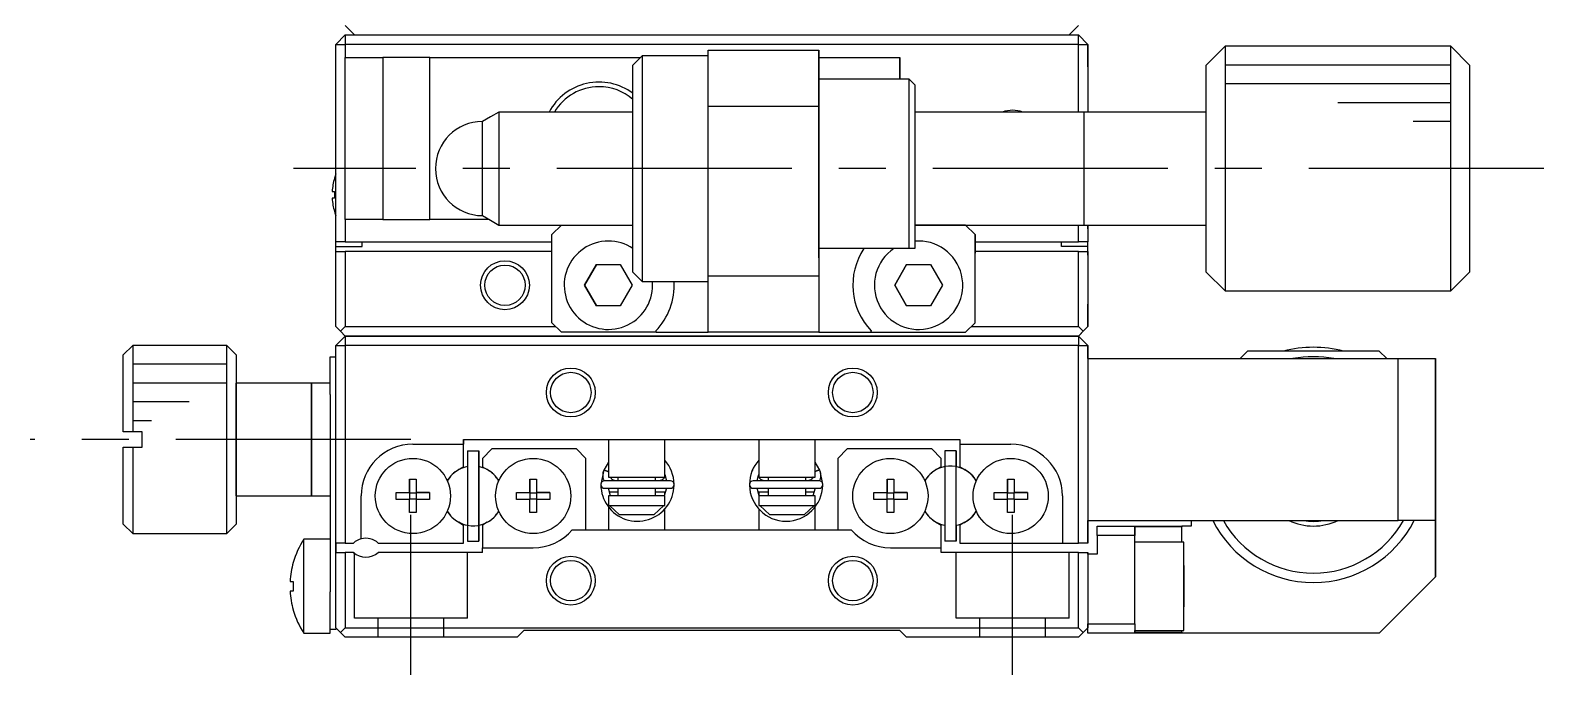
# Model space of a CAD drawing. Extents: x -213 to 364, y 25 to 498.
# Drawn here: x -30.7 to 49.8, y 37.5 to 71.7 of the extents above; entities that cross this region are included whole.
import ezdxf

# ---------------------------------------------------------------- set-up
doc = ezdxf.new("R2010")
doc.units = 0
doc.header["$LTSCALE"] = 10
doc.linetypes.add('CENTER', pattern=[2, 1.25, -0.25, 0.25, -0.25])
doc.linetypes.add('DASHED', pattern=[3.5, 2, -1.5])
doc.layers.get('0').update_dxf_attribs({"linetype": 'CONTINUOUS'})
doc.layers.add('CENTER', color=1, linetype='CENTER')

msp = doc.modelspace()

# ---------------------------------------------------------------- linework, layer by layer
at = {"color": 7, "linetype": 'CONTINUOUS'}
for p, q in [((-13.429788, 71.480664), (-13.929788, 71.980664)), ((25.070212, 71.980664), (24.570212, 71.480664)), ((24.570212, 71.480664), (25.070212, 71.980664)), ((-13.929788, 71.480664), (-14.429788, 70.980664)), ((-14.429788, 60.480664), (-14.429788, 70.980664)), ((-14.429788, 70.980664), (-13.929788, 70.980664)), ((-13.929788, 71.480664), (-13.929788, 70.980664)), ((-13.929788, 71.480664), (25.070212, 71.480664)), ((-13.929788, 70.980664), (-13.929788, 70.280664)), ((25.070212, 70.980664), (-13.929788, 70.980664)), ((25.070212, 70.980664), (25.070212, 71.480664)), ((25.570212, 70.980664), (25.070212, 71.480664)), ((25.570212, 70.980664), (25.070212, 71.480664)), ((25.070212, 67.380664), (25.070212, 70.980664)), ((25.070212, 70.980664), (25.570212, 70.980664)), ((25.570212, 70.980664), (25.570212, 67.380664)), ((25.570212, 69.780659), (25.570212, 70.980664)), ((32.870212, 70.880664), (31.870212, 69.880664)), ((32.870212, 70.880664), (32.870212, 64.321796)), ((44.870212, 70.880664), (32.870212, 70.880664)), ((44.870212, 57.880664), (44.870212, 70.880664)), ((45.870212, 69.880664), (44.870212, 70.880664)), ((-13.929788, 61.680664), (-13.929788, 70.280664)), ((-13.929788, 70.280664), (-11.929788, 70.280664)), ((-11.929788, 70.280664), (-11.929788, 61.680664)), ((-9.429788, 70.280664), (-11.929788, 70.280664)), ((-9.429788, 61.680664), (-9.429788, 70.280664)), ((-9.429788, 61.680664), (-9.429788, 70.280664)), ((-9.429788, 70.280664), (1.770212, 70.280664)), ((1.870212, 70.380664), (1.370212, 69.880664)), ((1.870212, 70.380664), (1.870212, 58.380664)), ((5.370212, 70.380664), (1.870212, 70.380664)), ((5.370212, 70.680664), (11.270212, 70.680664)), ((5.370212, 67.680664), (5.370212, 70.680664)), ((11.270212, 69.130664), (11.270212, 70.680664)), ((11.270212, 70.680664), (11.270212, 67.680664)), ((11.270212, 70.280664), (15.570212, 70.280664)), ((15.570212, 70.280664), (15.570212, 69.130664)), ((15.570212, 69.130664), (15.570212, 70.280664)), ((1.370212, 58.880664), (1.370212, 69.880664)), ((31.870212, 64.330853), (31.870212, 69.880664)), ((45.870212, 69.880664), (45.870212, 58.880664)), ((45.870212, 69.880664), (45.870212, 64.430475)), ((11.270212, 60.130664), (11.270212, 69.130664)), ((16.070212, 69.130664), (11.270212, 69.130664)), ((16.070212, 60.130664), (16.070212, 69.130664)), ((16.370212, 68.830664), (16.070212, 69.130664)), ((16.370212, 68.830664), (16.370212, 60.130664)), ((16.370212, 68.830664), (16.370212, 67.380664)), ((5.370212, 58.680664), (5.370212, 67.680664)), ((11.270212, 67.680664), (5.370212, 67.680664)), ((11.270212, 67.680664), (11.270212, 58.680664)), ((-6.196775, 67.130664), (-6.629788, 66.880664)), ((-6.629788, 64.358022), (-6.629788, 66.880664)), ((-5.763762, 67.380664), (-6.196775, 67.130664)), ((-5.763762, 67.380664), (-5.763762, 64.353494)), ((1.370212, 67.380664), (-5.763762, 67.380664)), ((25.370212, 67.380664), (16.370212, 67.380664)), ((25.370212, 67.380664), (25.365212, 67.380664)), ((25.370212, 66.618043), (25.370212, 67.380669)), ((31.870212, 67.380664), (25.370212, 67.380664)), ((25.375212, 67.380664), (25.370212, 67.380664)), ((25.370212, 64.380664), (25.370212, 66.618043)), ((45.870212, 64.430475), (45.870212, 58.880664)), ((-14.503932, 63.86928), (-14.499309, 63.867025)), ((-6.629788, 61.880664), (-6.629788, 64.358022)), ((-5.763762, 64.353494), (-5.763762, 61.380664)), ((25.370212, 62.143285), (25.370212, 64.380664)), ((31.870212, 58.880664), (31.870212, 64.330853)), ((32.870212, 64.321796), (32.870212, 57.880664)), ((-14.619647, 63.160664), (-14.499309, 63.160664)), ((-14.499309, 62.800664), (-14.619647, 62.800664)), ((-14.499309, 63.160664), (-14.499309, 62.800664)), ((-14.499309, 62.094302), (-14.503932, 62.092048)), ((25.370212, 61.380659), (25.370212, 62.143285)), ((-11.929788, 61.680664), (-13.929788, 61.680664)), ((-13.929788, 61.680664), (-13.929788, 60.480664)), ((-11.929788, 61.680664), (-9.429788, 61.680664)), ((-6.283378, 61.680664), (-9.429788, 61.680664)), ((-6.629788, 61.880664), (-6.196775, 61.630664)), ((-6.196775, 61.630664), (-5.763762, 61.380664)), ((-5.763762, 61.380664), (1.370212, 61.380664)), ((-2.429788, 61.380664), (-2.929788, 60.880664)), ((-2.429788, 61.380664), (1.370193, 61.380664)), ((16.370212, 61.380664), (16.370212, 60.130664)), ((16.370212, 61.380664), (25.370212, 61.380664)), ((19.070212, 61.380664), (16.370232, 61.380664)), ((19.570212, 60.880664), (19.070212, 61.380664)), ((19.070212, 61.380664), (19.570214, 60.880664)), ((25.070212, 60.480664), (25.070212, 61.380664)), ((25.365212, 61.380664), (25.370212, 61.380664)), ((25.370212, 61.380664), (31.870212, 61.380664)), ((25.370212, 61.380664), (25.375212, 61.380664)), ((25.570212, 61.380664), (25.570212, 60.480664)), ((25.570212, 61.180664), (25.570212, 61.380664)), ((25.570212, 61.180664), (25.570212, 61.380664)), ((25.570212, 61.380664), (25.570212, 60.480664)), ((-13.929788, 60.480664), (-14.429788, 60.480664)), ((-14.429788, 60.230664), (-14.429788, 60.480664)), ((-13.929788, 60.480664), (-2.929788, 60.480664)), ((-13.029788, 60.230664), (-13.029788, 60.480664)), ((-2.929788, 56.180664), (-2.929788, 60.880664)), ((19.570212, 56.180664), (19.570212, 60.880664)), ((19.570214, 60.880664), (19.570214, 59.880664)), ((19.570214, 60.480664), (25.070212, 60.480664)), ((24.170212, 60.230664), (24.170212, 60.480664)), ((24.170212, 60.230664), (24.170212, 60.480664)), ((25.570212, 60.480664), (25.070212, 60.480664)), ((25.570212, 60.230664), (25.570212, 60.480664)), ((25.570212, 60.230664), (25.570212, 60.480664)), ((-14.429788, 60.230664), (-13.029788, 60.230664)), ((-14.429788, 59.980664), (-14.429788, 60.230664)), ((-14.429788, 55.980664), (-14.429788, 59.980664)), ((-14.429788, 59.980664), (-13.929788, 59.980664)), ((-13.929788, 59.980664), (-13.929788, 55.980664)), ((-2.929788, 59.980664), (-13.929788, 59.980664)), ((16.070212, 60.130664), (11.270212, 60.130664)), ((11.270212, 60.130664), (11.270212, 55.680664)), ((11.270212, 59.630664), (11.270212, 60.130664)), ((11.270212, 59.630664), (11.270212, 60.130664)), ((16.370212, 60.130664), (16.070212, 60.130664)), ((19.570212, 56.180664), (19.570214, 59.880664)), ((25.070212, 59.980664), (19.570214, 59.980664)), ((25.570212, 60.230664), (24.170212, 60.230664)), ((25.070212, 55.980664), (25.070212, 59.980664)), ((25.070212, 59.980664), (25.570212, 59.980664)), ((25.570212, 59.980664), (25.570212, 60.230664)), ((25.570212, 59.980664), (25.570212, 60.230664)), ((25.570212, 59.980664), (25.570212, 55.980664)), ((25.570212, 59.780659), (25.570212, 59.980664)), ((25.570212, 59.780659), (25.570212, 59.980664)), ((25.570212, 59.780659), (25.570212, 59.980664)), ((-1.199958, 58.180664), (-0.564873, 59.280664)), ((-0.564873, 59.280664), (-1.199958, 58.180664)), ((-0.564873, 59.280664), (0.705298, 59.280664)), ((0.705298, 59.280664), (1.340383, 58.180664)), ((1.370212, 58.880664), (1.870212, 58.380664)), ((15.300042, 58.180664), (15.935127, 59.280664)), ((15.935127, 59.280664), (15.300042, 58.180664)), ((15.935127, 59.280664), (17.205298, 59.280664)), ((17.205298, 59.280664), (17.840383, 58.180664)), ((31.870212, 58.880664), (32.870212, 57.880664)), ((44.870212, 57.880664), (45.870212, 58.880664)), ((-0.564873, 57.080664), (-1.199958, 58.180664)), ((-1.199958, 58.180664), (-0.564873, 57.080664)), ((1.340383, 58.180664), (0.705298, 57.080664)), ((1.870212, 58.380664), (5.370212, 58.380664)), ((5.370212, 55.680664), (5.370212, 58.680664)), ((5.370212, 58.680664), (11.270212, 58.680664)), ((11.270212, 58.680664), (11.270212, 55.680664)), ((15.935127, 57.080664), (15.300042, 58.180664)), ((15.300042, 58.180664), (15.935127, 57.080664)), ((17.840383, 58.180664), (17.205298, 57.080664)), ((25.570212, 55.980664), (25.570212, 57.180669)), ((32.870212, 57.880664), (44.870212, 57.880664)), ((0.705298, 57.080664), (-0.564873, 57.080664)), ((17.205298, 57.080664), (15.935127, 57.080664)), ((-14.179788, 55.730664), (-14.429788, 55.980664)), ((-13.929788, 55.980664), (-14.179788, 55.730664)), ((-13.929788, 55.480664), (-14.179788, 55.730664)), ((-13.929788, 55.980664), (-2.729788, 55.980664)), ((-2.929788, 56.180664), (-2.429788, 55.680664)), ((2.61774, 55.680664), (-2.429788, 55.680664)), ((2.588368, 55.749842), (2.61774, 55.680664)), ((2.61774, 55.680664), (5.370212, 55.680664)), ((11.270212, 55.680664), (5.370212, 55.680664)), ((11.270212, 55.680664), (14.022684, 55.680664)), ((14.022684, 55.680664), (14.052057, 55.749842)), ((14.052057, 55.749842), (14.022684, 55.680664)), ((14.022684, 55.680664), (19.070212, 55.680664)), ((19.070212, 55.680664), (19.570212, 56.180664)), ((19.570212, 56.180664), (19.070212, 55.680664)), ((19.370212, 55.980664), (25.070212, 55.980664)), ((25.320212, 55.730664), (25.070212, 55.980664)), ((25.070212, 55.480664), (25.420212, 55.830664)), ((25.420212, 55.830664), (25.070212, 55.480664)), ((25.070212, 55.480664), (25.320212, 55.730664)), ((25.320212, 55.730664), (25.070212, 55.480664)), ((25.570212, 55.980664), (25.320212, 55.730664)), ((25.320212, 55.730664), (25.570212, 55.980664)), ((-25.229788, 54.980664), (-25.729788, 54.480664)), ((-25.229788, 54.980664), (-25.229788, 50.380664)), ((-20.229788, 54.980664), (-25.229788, 54.980664)), ((-20.229788, 49.980664), (-20.229788, 54.980664)), ((-19.729788, 54.480664), (-20.229788, 54.980664)), ((-13.929788, 55.480664), (-14.429788, 54.980664)), ((-14.429788, 44.480664), (-14.429788, 54.980664)), ((-14.429788, 54.980664), (-13.929788, 54.980664)), ((25.070212, 55.480664), (-13.929788, 55.480664)), ((-13.929788, 55.480664), (25.070212, 55.480664)), ((-13.929788, 55.480664), (-13.929788, 54.980664)), ((-13.929788, 54.980664), (-13.929788, 44.480664)), ((25.070212, 54.980664), (-13.929788, 54.980664)), ((25.070212, 55.480664), (25.570212, 54.980664)), ((25.070212, 55.480664), (25.070212, 54.980664)), ((25.570212, 54.980664), (25.070212, 55.480664)), ((25.070212, 44.480664), (25.070212, 54.980664)), ((25.070212, 54.980664), (25.570212, 54.980664)), ((25.570212, 54.980664), (25.570212, 54.280664)), ((25.570212, 54.280664), (25.570212, 54.980664)), ((-25.729788, 50.380664), (-25.729788, 54.480664)), ((-19.729788, 54.480664), (-19.729788, 49.980664)), ((-19.729788, 54.480664), (-19.729788, 52.980664)), ((-14.729788, 52.380664), (-14.729788, 54.380664)), ((-14.729788, 54.380664), (-14.429788, 54.380664)), ((25.570212, 54.280664), (25.570212, 45.680664)), ((25.570212, 54.280664), (42.070212, 54.280664)), ((25.570212, 54.280664), (25.570212, 45.680664)), ((34.070212, 54.680664), (33.670212, 54.280664)), ((41.070212, 54.680664), (34.070212, 54.680664)), ((41.470212, 54.280664), (41.070212, 54.680664)), ((41.070212, 54.680664), (41.470212, 54.280664)), ((42.070212, 45.680664), (42.070212, 54.280664)), ((42.070212, 54.280664), (44.070212, 54.280664)), ((44.070212, 54.280664), (44.070212, 45.680664)), ((44.070212, 45.680664), (44.070212, 54.280664)), ((-19.729788, 52.980664), (-19.729788, 46.980664)), ((-19.729788, 49.980664), (-19.729788, 52.980664)), ((-15.729788, 52.980664), (-19.729788, 52.980664)), ((-15.729788, 49.980664), (-15.729788, 52.980664)), ((-15.729788, 52.980664), (-15.729788, 49.980664)), ((-14.729788, 52.980664), (-15.729788, 52.980664)), ((-14.729788, 52.380664), (-14.729788, 41.880664)), ((-25.229788, 50.380664), (-25.729788, 50.380664)), ((-24.729788, 50.380664), (-25.229788, 50.380664)), ((-24.729788, 49.580664), (-24.729788, 50.380664)), ((-20.229788, 44.980664), (-20.229788, 49.980664)), ((-19.729788, 49.980664), (-19.729788, 45.480664)), ((-19.729788, 46.980664), (-19.729788, 49.980664)), ((-15.729788, 46.980664), (-15.729788, 49.980664)), ((-15.729788, 49.980664), (-15.729788, 46.980664)), ((-7.629788, 49.980664), (18.770212, 49.980664)), ((-7.629788, 49.980664), (-7.629788, 49.730664)), ((-7.629788, 49.730664), (-7.629788, 49.980664)), ((-7.629788, 49.730664), (-7.629788, 49.980664)), ((-7.629788, 49.730664), (-7.629788, 49.980664)), ((-7.629788, 49.730664), (-7.629788, 49.980664)), ((-7.629788, 49.730664), (-7.629788, 49.980664)), ((-7.629788, 49.980664), (-7.629788, 49.730664)), ((-7.629788, 49.730664), (-7.629788, 49.980664)), ((-7.629788, 49.730664), (-7.629788, 49.980664)), ((-7.629788, 49.730664), (-7.629788, 49.980664)), ((-7.629788, 49.730664), (-7.629788, 49.980664)), ((-7.629788, 49.730664), (-7.629788, 49.980664)), ((0.070212, 49.980664), (0.070212, 47.980664)), ((3.070212, 47.980664), (3.070212, 49.980664)), ((8.070212, 49.980664), (8.070212, 47.980664)), ((11.070212, 47.980664), (11.070212, 49.980664)), ((18.770212, 49.980664), (18.770212, 49.730664)), ((-25.729788, 45.480664), (-25.729788, 49.580664)), ((-25.729788, 49.580664), (-25.229788, 49.580664)), ((-25.229788, 49.580664), (-25.229788, 44.980664)), ((-25.229788, 49.580664), (-24.729788, 49.580664)), ((-10.329788, 49.730664), (-7.629788, 49.730664)), ((-7.629788, 48.531469), (-7.629788, 49.730664)), ((-7.629788, 49.250279), (-7.629788, 49.730664)), ((-7.629788, 49.250279), (-7.629788, 49.730664)), ((-7.629788, 49.250279), (-7.629788, 49.730664)), ((-7.629788, 49.250279), (-7.629788, 49.730664)), ((-7.629788, 49.250279), (-7.629788, 49.730664)), ((-7.629788, 48.531469), (-7.629788, 49.730664)), ((-7.629788, 49.250279), (-7.629788, 49.730664)), ((-7.629788, 49.250279), (-7.629788, 49.730664)), ((-7.629788, 49.250279), (-7.629788, 49.730664)), ((-7.629788, 49.250279), (-7.629788, 49.730664)), ((-7.629788, 49.250279), (-7.629788, 49.730664)), ((-7.429788, 49.380664), (-7.429788, 44.580664)), ((-7.429788, 49.380664), (-6.829788, 49.380664)), ((-6.829788, 44.580664), (-6.829788, 49.380664)), ((-6.829788, 49.380664), (-6.829788, 48.53956)), ((-6.129788, 49.480664), (-6.629788, 48.980664)), ((-1.629788, 49.480664), (-6.129788, 49.480664)), ((-1.129788, 48.980664), (-1.629788, 49.480664)), ((-1.629788, 49.480664), (-1.129788, 48.980664)), ((12.770212, 49.480664), (12.270212, 48.980664)), ((17.270212, 49.480664), (12.770212, 49.480664)), ((17.770212, 48.980664), (17.270212, 49.480664)), ((17.270212, 49.480664), (17.770212, 48.980664)), ((17.970212, 49.380664), (17.970212, 44.580664)), ((18.570212, 49.380664), (17.970212, 49.380664)), ((18.570212, 44.580664), (18.570212, 49.380664)), ((18.570212, 49.380664), (18.570212, 48.539559)), ((18.770212, 49.730664), (21.470212, 49.730664)), ((18.770212, 49.730664), (18.770212, 48.531469)), ((-7.629788, 48.531469), (-7.889883, 48.381303)), ((-7.889883, 48.381303), (-7.629788, 48.531469)), ((-6.829786, 48.630664), (-6.829786, 48.539559)), ((-6.829786, 48.630664), (-6.829786, 48.539559)), ((-6.829786, 48.630664), (-6.829786, 48.539559)), ((-6.829786, 48.630664), (-6.829786, 48.539559)), ((-6.829786, 48.630664), (-6.829786, 48.539559)), ((-6.829786, 48.630664), (-6.829786, 48.539559)), ((-6.829786, 48.630664), (-6.829786, 48.539559)), ((-6.829786, 48.630664), (-6.829786, 48.539559)), ((-6.829786, 48.630664), (-6.829786, 45.330664)), ((-6.829786, 48.630664), (-6.829786, 48.539559)), ((-6.829786, 48.630664), (-6.829786, 48.539559)), ((-6.829786, 48.630664), (-6.829786, 48.539559)), ((-6.829786, 48.630664), (-6.829786, 48.539559)), ((-6.829786, 48.630664), (-6.829786, 48.539559)), ((-6.829786, 48.630664), (-6.829786, 48.539559)), ((-6.829786, 48.630664), (-6.829786, 48.539559)), ((-6.629788, 48.980664), (-6.629788, 48.531469)), ((-6.629788, 48.531469), (-6.369693, 48.381303)), ((-1.129788, 45.180664), (-1.129788, 48.980664)), ((-1.129788, 45.180664), (-1.129788, 48.980664)), ((-0.171898, 48.359896), (-0.331405, 47.611423)), ((-0.189218, 48.32037), (-0.200381, 48.287754)), ((-0.177149, 48.350721), (-0.189218, 48.32037)), ((-0.177206, 48.350581), (-0.175836, 48.352464)), ((0.070192, 48.771931), (-0.176107, 48.350178)), ((-0.175836, 48.352464), (-0.173365, 48.353865)), ((-0.173365, 48.353865), (-0.169806, 48.354775)), ((-0.172228, 48.353498), (-0.172211, 48.359268)), ((-0.172211, 48.359268), (0.070228, 48.286633)), ((-0.169806, 48.354775), (-0.165182, 48.355188)), ((-0.165182, 48.355188), (-0.159519, 48.355101)), ((-0.159519, 48.355101), (-0.152853, 48.354517)), ((-0.152853, 48.354517), (-0.145224, 48.353437)), ((-0.145224, 48.353437), (-0.136676, 48.351869)), ((-0.136676, 48.351869), (-0.127263, 48.349822)), ((-0.127263, 48.349822), (-0.117041, 48.347308)), ((-0.117041, 48.347308), (-0.106071, 48.344343)), ((-0.106071, 48.344343), (-0.09442, 48.340944)), ((-0.09442, 48.340944), (-0.082158, 48.337131)), ((-0.082158, 48.337131), (-0.069359, 48.332929)), ((-0.069359, 48.332929), (-0.056099, 48.328362)), ((-0.056099, 48.328362), (-0.04246, 48.323457)), ((-0.04246, 48.323457), (-0.028523, 48.318245)), ((-0.028523, 48.318245), (-0.014373, 48.312757)), ((-0.014373, 48.312757), (-0.000094, 48.307025)), ((-0.000094, 48.307025), (0.014227, 48.301085)), ((0.014227, 48.301085), (0.028504, 48.294972)), ((3.410286, 48.348423), (3.410075, 48.348335)), ((3.41073, 48.348607), (3.410567, 48.34854)), ((3.410851, 48.348658), (3.41073, 48.348607)), ((3.411771, 48.34904), (3.410909, 48.348682)), ((3.411002, 48.351477), (3.411417, 48.350721)), ((3.411322, 48.346437), (3.411771, 48.34904)), ((3.411417, 48.350721), (3.411771, 48.34904)), ((3.431113, 48.298677), (3.411417, 48.350721)), ((7.710315, 48.301668), (7.709477, 48.299173)), ((7.710987, 48.303648), (7.710315, 48.301668)), ((7.729007, 48.350721), (7.710987, 48.303648)), ((7.729007, 48.350721), (7.728654, 48.34904)), ((7.728654, 48.34904), (7.729561, 48.348663)), ((7.729423, 48.351477), (7.729007, 48.350721)), ((7.729561, 48.348663), (7.729743, 48.348587)), ((7.729993, 48.348484), (7.730106, 48.348436)), ((7.730106, 48.348436), (7.730207, 48.348395)), ((11.312635, 48.359268), (11.070197, 48.286633)), ((11.316531, 48.350178), (11.070302, 48.77184)), ((11.127811, 48.301764), (11.113124, 48.295495)), ((11.142535, 48.307846), (11.127811, 48.301764)), ((11.157201, 48.313703), (11.142535, 48.307846)), ((11.171716, 48.319296), (11.157201, 48.313703)), ((11.185988, 48.324591), (11.171716, 48.319296)), ((11.199926, 48.329553), (11.185988, 48.324591)), ((11.21344, 48.334151), (11.199926, 48.329553)), ((11.226444, 48.338356), (11.21344, 48.334151)), ((11.238856, 48.34214), (11.226444, 48.338356)), ((11.250597, 48.34548), (11.238856, 48.34214)), ((11.261591, 48.348355), (11.250597, 48.34548)), ((11.271769, 48.350745), (11.261591, 48.348355)), ((11.281065, 48.352636), (11.271769, 48.350745)), ((11.28942, 48.354016), (11.281065, 48.352636)), ((11.296782, 48.354876), (11.28942, 48.354016)), ((11.303102, 48.35521), (11.296782, 48.354876)), ((11.308342, 48.355016), (11.303102, 48.35521)), ((11.312467, 48.354296), (11.308342, 48.355016)), ((11.315451, 48.353054), (11.312467, 48.354296)), ((11.312652, 48.353498), (11.312635, 48.359268)), ((11.317275, 48.351298), (11.315451, 48.353054)), ((11.317927, 48.34904), (11.317275, 48.351298)), ((11.324824, 48.332995), (11.317574, 48.350721)), ((11.336619, 48.300621), (11.324824, 48.332995)), ((11.346778, 48.26771), (11.336619, 48.300621)), ((12.270212, 48.980664), (12.270212, 45.180664)), ((17.770212, 48.531469), (17.510117, 48.381303)), ((17.770212, 48.531469), (17.510117, 48.381303)), ((17.770212, 48.531469), (17.770212, 48.980664)), ((17.770212, 48.531469), (17.770212, 48.980664)), ((18.570212, 45.330664), (18.570212, 48.630664)), ((18.570212, 48.539559), (18.570212, 48.630664)), ((18.570212, 48.539559), (18.570212, 48.630664)), ((18.570212, 48.539559), (18.570212, 48.630664)), ((18.570212, 48.539559), (18.570212, 48.630664)), ((18.570212, 48.539559), (18.570212, 48.630664)), ((18.570212, 48.539559), (18.570212, 48.630664)), ((18.770212, 48.531469), (19.030307, 48.381303)), ((-10.509788, 47.867025), (-10.149788, 47.867025)), ((-10.509788, 47.160664), (-10.509788, 47.867025)), ((-10.509788, 47.867025), (-10.509788, 47.160664)), ((-10.149788, 47.867025), (-10.149788, 47.160664)), ((-4.109788, 47.867025), (-3.749788, 47.867025)), ((-4.109788, 47.160664), (-4.109788, 47.867025)), ((-4.109788, 47.867025), (-4.109788, 47.160664)), ((-3.749788, 47.867025), (-3.749788, 47.160664)), ((-0.23108, 48.118753), (-0.232095, 48.084348)), ((-0.232095, 48.084348), (-0.231387, 48.049937)), ((-0.231387, 48.049937), (-0.228959, 48.015603)), ((-0.228344, 48.153067), (-0.23108, 48.118753)), ((-0.228959, 48.015603), (-0.224816, 47.98143)), ((-0.223894, 48.187208), (-0.228344, 48.153067)), ((-0.224816, 47.98143), (-0.218968, 47.9475)), ((-0.21774, 48.221091), (-0.223894, 48.187208)), ((-0.218968, 47.9475), (-0.21143, 47.913897)), ((-0.209896, 48.254634), (-0.21774, 48.221091)), ((-0.21143, 47.913897), (-0.202219, 47.880703)), ((-0.200381, 48.287754), (-0.209896, 48.254634)), ((-0.202219, 47.880703), (-0.191357, 47.847998)), ((-0.191357, 47.847998), (-0.17887, 47.815863)), ((-0.17887, 47.815863), (-0.164871, 47.784549)), ((3.367134, 47.787146), (-0.132866, 47.787146)), ((0.028504, 48.294972), (0.04265, 48.288724)), ((0.04265, 48.288724), (0.056581, 48.282377)), ((0.056581, 48.282377), (0.070212, 48.27597)), ((0.070212, 47.980664), (3.070212, 47.980664)), ((0.190106, 47.970318), (0.18604, 47.98064)), ((0.196123, 47.956836), (0.190106, 47.970318)), ((0.202812, 47.943682), (0.196123, 47.956836)), ((0.210154, 47.930887), (0.202812, 47.943682)), ((0.218126, 47.918483), (0.210154, 47.930887)), ((0.226708, 47.906499), (0.218126, 47.918483)), ((0.235875, 47.894962), (0.226708, 47.906499)), ((0.245602, 47.8839), (0.235875, 47.894962)), ((0.255864, 47.873337), (0.245602, 47.8839)), ((0.266634, 47.863297), (0.255864, 47.873337)), ((0.277883, 47.853801), (0.266634, 47.863297)), ((0.289585, 47.844872), (0.277883, 47.853801)), ((0.301709, 47.836527), (0.289585, 47.844872)), ((0.314226, 47.828786), (0.301709, 47.836527)), ((0.327106, 47.821663), (0.314226, 47.828786)), ((0.340316, 47.815176), (0.327106, 47.821663)), ((0.353827, 47.809336), (0.340316, 47.815176)), ((0.367605, 47.804158), (0.353827, 47.809336)), ((0.381619, 47.79965), (0.367605, 47.804158)), ((0.395836, 47.795824), (0.381619, 47.79965)), ((0.410223, 47.792687), (0.395836, 47.795824)), ((0.424746, 47.790246), (0.410223, 47.792687)), ((0.439372, 47.788507), (0.424746, 47.790246)), ((0.454067, 47.787472), (0.439372, 47.788507)), ((0.468021, 47.787145), (0.454067, 47.787472)), ((0.570212, 47.980664), (0.570212, 47.787146)), ((2.570212, 47.787146), (2.570212, 47.980664)), ((2.77157, 47.787195), (2.766247, 47.787145)), ((2.786292, 47.787815), (2.77157, 47.787195)), ((2.80097, 47.789142), (2.786292, 47.787815)), ((2.81557, 47.791175), (2.80097, 47.789142)), ((2.830058, 47.79391), (2.81557, 47.791175)), ((2.844399, 47.797341), (2.830058, 47.79391)), ((2.858562, 47.801461), (2.844399, 47.797341)), ((2.872511, 47.806263), (2.858562, 47.801461)), ((2.886215, 47.811737), (2.872511, 47.806263)), ((2.899639, 47.817871), (2.886215, 47.811737)), ((2.912752, 47.824654), (2.899639, 47.817871)), ((2.925521, 47.832071), (2.912752, 47.824654)), ((2.937915, 47.840106), (2.925521, 47.832071)), ((2.949903, 47.848743), (2.937915, 47.840106)), ((2.961454, 47.857962), (2.949903, 47.848743)), ((2.972538, 47.867745), (2.961454, 47.857962)), ((2.983127, 47.878068), (2.972538, 47.867745)), ((2.993191, 47.888908), (2.983127, 47.878068)), ((3.002705, 47.900241), (2.993191, 47.888908)), ((3.011641, 47.91204), (3.002705, 47.900241)), ((3.019976, 47.924277), (3.011641, 47.91204)), ((3.027684, 47.936922), (3.019976, 47.924277)), ((3.034745, 47.949944), (3.027684, 47.936922)), ((3.041137, 47.963311), (3.034745, 47.949944)), ((3.046842, 47.976989), (3.041137, 47.963311)), ((3.048228, 47.980641), (3.046842, 47.976989)), ((3.07055, 48.12815), (3.155341, 47.787205)), ((3.431535, 48.297406), (3.431113, 48.298677)), ((3.431831, 48.296508), (3.431535, 48.297406)), ((3.432209, 48.295357), (3.431831, 48.296508)), ((3.433267, 48.292097), (3.432209, 48.295357)), ((3.433559, 48.29119), (3.433267, 48.292097)), ((7.7066, 48.290358), (7.706266, 48.289309)), ((7.70704, 48.291732), (7.7066, 48.290358)), ((7.707358, 48.292722), (7.70704, 48.291732)), ((7.707648, 48.293617), (7.707358, 48.292722)), ((7.708115, 48.295051), (7.707648, 48.293617)), ((7.708627, 48.296612), (7.708115, 48.295051)), ((7.708975, 48.297665), (7.708627, 48.296612)), ((7.709477, 48.299173), (7.708975, 48.297665)), ((11.27329, 47.787146), (7.77329, 47.787146)), ((7.985088, 47.787238), (8.032787, 48.015759)), ((8.032787, 48.015759), (8.069979, 48.128429)), ((8.070212, 47.980664), (11.070212, 47.980664)), ((8.096263, 47.970318), (8.092196, 47.98064)), ((8.10228, 47.956836), (8.096263, 47.970318)), ((8.108969, 47.943682), (8.10228, 47.956836)), ((8.11631, 47.930887), (8.108969, 47.943682)), ((8.124283, 47.918483), (8.11631, 47.930887)), ((8.132864, 47.906499), (8.124283, 47.918483)), ((8.142031, 47.894962), (8.132864, 47.906499)), ((8.151758, 47.8839), (8.142031, 47.894962)), ((8.16202, 47.873337), (8.151758, 47.8839)), ((8.17279, 47.863297), (8.16202, 47.873337)), ((8.18404, 47.853801), (8.17279, 47.863297)), ((8.195741, 47.844872), (8.18404, 47.853801)), ((8.207866, 47.836527), (8.195741, 47.844872)), ((8.220383, 47.828786), (8.207866, 47.836527)), ((8.233262, 47.821663), (8.220383, 47.828786)), ((8.246473, 47.815176), (8.233262, 47.821663)), ((8.259983, 47.809336), (8.246473, 47.815176)), ((8.273762, 47.804158), (8.259983, 47.809336)), ((8.287775, 47.79965), (8.273762, 47.804158)), ((8.301992, 47.795824), (8.287775, 47.79965)), ((8.316379, 47.792687), (8.301992, 47.795824)), ((8.330902, 47.790246), (8.316379, 47.792687)), ((8.345528, 47.788507), (8.330902, 47.790246)), ((8.360223, 47.787472), (8.345528, 47.788507)), ((8.374178, 47.787145), (8.360223, 47.787472)), ((8.570212, 47.980664), (8.570212, 47.787146)), ((10.570212, 47.787146), (10.570212, 47.980664)), ((10.677727, 47.787195), (10.672403, 47.787145)), ((10.692449, 47.787815), (10.677727, 47.787195)), ((10.707126, 47.789142), (10.692449, 47.787815)), ((10.721726, 47.791175), (10.707126, 47.789142)), ((10.736214, 47.79391), (10.721726, 47.791175)), ((10.750556, 47.797341), (10.736214, 47.79391)), ((10.764718, 47.801461), (10.750556, 47.797341)), ((10.778668, 47.806263), (10.764718, 47.801461)), ((10.792371, 47.811737), (10.778668, 47.806263)), ((10.805795, 47.817871), (10.792371, 47.811737)), ((10.818908, 47.824654), (10.805795, 47.817871)), ((10.831678, 47.832071), (10.818908, 47.824654)), ((10.844072, 47.840106), (10.831678, 47.832071)), ((10.856059, 47.848743), (10.844072, 47.840106)), ((10.86761, 47.857962), (10.856059, 47.848743)), ((10.878694, 47.867745), (10.86761, 47.857962)), ((10.889283, 47.878068), (10.878694, 47.867745)), ((10.899347, 47.888908), (10.889283, 47.878068)), ((10.908861, 47.900241), (10.899347, 47.888908)), ((10.917797, 47.91204), (10.908861, 47.900241)), ((10.926132, 47.924277), (10.917797, 47.91204)), ((10.93384, 47.936922), (10.926132, 47.924277)), ((10.940901, 47.949944), (10.93384, 47.936922)), ((10.947293, 47.963311), (10.940901, 47.949944)), ((10.952998, 47.976989), (10.947293, 47.963311)), ((10.954385, 47.980641), (10.952998, 47.976989)), ((11.084232, 48.282557), (11.070212, 48.27597)), ((11.098566, 48.289079), (11.084232, 48.282557)), ((11.113124, 48.295495), (11.098566, 48.289079)), ((11.305272, 47.7845), (11.310892, 47.796571)), ((11.310892, 47.796571), (11.324367, 47.82835)), ((11.324367, 47.82835), (11.336231, 47.860745)), ((11.336231, 47.860745), (11.346456, 47.893677)), ((11.471812, 47.612677), (11.33828, 48.296603)), ((11.346456, 47.893677), (11.355019, 47.927063)), ((11.355277, 48.234341), (11.346778, 48.26771)), ((11.355019, 47.927063), (11.361898, 47.960822)), ((11.362096, 48.200597), (11.355277, 48.234341)), ((11.361898, 47.960822), (11.367077, 47.994873)), ((11.367217, 48.166558), (11.362096, 48.200597)), ((11.367077, 47.994873), (11.370546, 48.02913)), ((11.37063, 48.132309), (11.367217, 48.166558)), ((11.370546, 48.02913), (11.372297, 48.063511)), ((11.372324, 48.097932), (11.37063, 48.132309)), ((11.372297, 48.063511), (11.372324, 48.097932)), ((14.890212, 47.867025), (15.250212, 47.867025)), ((14.890212, 47.160664), (14.890212, 47.867025)), ((14.890212, 47.867025), (14.890212, 47.160664)), ((15.250212, 47.867025), (15.250212, 47.160664)), ((21.290212, 47.867025), (21.650212, 47.867025)), ((21.290212, 47.160664), (21.290212, 47.867025)), ((21.290212, 47.867025), (21.290212, 47.160664)), ((21.650212, 47.867025), (21.650212, 47.160664)), ((-19.729788, 46.980664), (-19.729788, 45.480664)), ((-19.729788, 46.980664), (-15.729788, 46.980664)), ((-15.729788, 46.980664), (-14.729788, 46.980664)), ((-13.079788, 44.69891), (-13.079788, 46.980664)), ((-13.079788, 44.69891), (-13.079788, 46.980664)), ((-11.216149, 47.160664), (-10.509788, 47.160664)), ((-11.216149, 46.800664), (-11.216149, 47.160664)), ((-11.216149, 47.160664), (-10.509788, 47.160664)), ((-10.509788, 46.800664), (-11.216149, 46.800664)), ((-10.499416, 47.150292), (-10.509788, 47.160664)), ((-10.499416, 46.811036), (-10.509788, 46.800664)), ((-10.509788, 46.094302), (-10.509788, 46.800664)), ((-10.509788, 46.094302), (-10.509788, 46.800664)), ((-10.499416, 47.150292), (-10.16016, 47.150292)), ((-10.499416, 46.811036), (-10.499416, 47.150292)), ((-10.16016, 46.811036), (-10.499416, 46.811036)), ((-10.16016, 47.150292), (-10.149788, 47.160664)), ((-10.16016, 47.150292), (-10.16016, 46.811036)), ((-10.16016, 46.811036), (-10.149788, 46.800664)), ((-10.149788, 47.160664), (-9.443426, 47.160664)), ((-9.443426, 47.160664), (-10.149788, 47.160664)), ((-10.149788, 46.800664), (-10.149788, 46.094302)), ((-9.443426, 46.800664), (-10.149788, 46.800664)), ((-9.443426, 47.160664), (-9.443426, 46.800664)), ((-4.816149, 47.160664), (-4.109788, 47.160664)), ((-4.816149, 46.800664), (-4.816149, 47.160664)), ((-4.816149, 47.160664), (-4.109788, 47.160664)), ((-4.109788, 46.800664), (-4.816149, 46.800664)), ((-4.099416, 47.150292), (-4.109788, 47.160664)), ((-4.099416, 46.811036), (-4.109788, 46.800664)), ((-4.109788, 46.094302), (-4.109788, 46.800664)), ((-4.109788, 46.094302), (-4.109788, 46.800664)), ((-4.099416, 47.150292), (-3.76016, 47.150292)), ((-4.099416, 46.811036), (-4.099416, 47.150292)), ((-3.76016, 46.811036), (-4.099416, 46.811036)), ((-3.76016, 47.150292), (-3.749788, 47.160664)), ((-3.76016, 47.150292), (-3.76016, 46.811036)), ((-3.76016, 46.811036), (-3.749788, 46.800664)), ((-3.749788, 47.160664), (-3.043426, 47.160664)), ((-3.043426, 47.160664), (-3.749788, 47.160664)), ((-3.749788, 46.800664), (-3.749788, 46.094302)), ((-3.043426, 46.800664), (-3.749788, 46.800664)), ((-3.043426, 47.160664), (-3.043426, 46.800664)), ((-0.132866, 47.387146), (3.367134, 47.387146)), ((3.070212, 46.980664), (0.070212, 46.980664)), ((0.070212, 46.980664), (0.070212, 46.480664)), ((0.189818, 46.980532), (0.078955, 47.387094)), ((0.570212, 47.180664), (0.120383, 47.180664)), ((0.570212, 47.387146), (0.570212, 46.980664)), ((2.570212, 46.980664), (2.570212, 47.387146)), ((3.070212, 47.180664), (2.570212, 47.180664)), ((3.155027, 47.387091), (3.044786, 46.980578)), ((3.070212, 47.046569), (3.070212, 47.180664)), ((3.070212, 47.046148), (3.070212, 47.046308)), ((3.070212, 46.480664), (3.070212, 46.980664)), ((7.77329, 47.387146), (11.27329, 47.387146)), ((8.095683, 46.980473), (7.98539, 47.387142)), ((8.570212, 47.180664), (8.070212, 47.180664)), ((8.070212, 47.180664), (8.070212, 47.046489)), ((11.070212, 46.980664), (8.070212, 46.980664)), ((8.070212, 46.980664), (8.070212, 46.480664)), ((8.570212, 47.387146), (8.570212, 46.980664)), ((10.570212, 46.980664), (10.570212, 47.387146)), ((11.019597, 47.180664), (10.570212, 47.180664)), ((11.061474, 47.387124), (10.950599, 46.980517)), ((11.070212, 46.480664), (11.070212, 46.980664)), ((14.183851, 47.160664), (14.890212, 47.160664)), ((14.183851, 46.800664), (14.183851, 47.160664)), ((14.183851, 47.160664), (14.890212, 47.160664)), ((14.890212, 46.800664), (14.183851, 46.800664)), ((14.900584, 47.150292), (14.890212, 47.160664)), ((14.900584, 46.811036), (14.890212, 46.800664)), ((14.890212, 46.094302), (14.890212, 46.800664)), ((14.890212, 46.094302), (14.890212, 46.800664)), ((14.900584, 47.150292), (15.23984, 47.150292)), ((14.900584, 46.811036), (14.900584, 47.150292)), ((15.23984, 46.811036), (14.900584, 46.811036)), ((15.23984, 47.150292), (15.250212, 47.160664)), ((15.23984, 47.150292), (15.23984, 46.811036)), ((15.23984, 46.811036), (15.250212, 46.800664)), ((15.250212, 47.160664), (15.956574, 47.160664)), ((15.956574, 47.160664), (15.250212, 47.160664)), ((15.250212, 46.800664), (15.250212, 46.094302)), ((15.956574, 46.800664), (15.250212, 46.800664)), ((15.956574, 47.160664), (15.956574, 46.800664)), ((20.583851, 47.160664), (21.290212, 47.160664)), ((20.583851, 46.800664), (20.583851, 47.160664)), ((20.583851, 47.160664), (21.290212, 47.160664)), ((21.290212, 46.800664), (20.583851, 46.800664)), ((21.300584, 47.150292), (21.290212, 47.160664)), ((21.300584, 46.811036), (21.290212, 46.800664)), ((21.290212, 46.094302), (21.290212, 46.800664)), ((21.290212, 46.094302), (21.290212, 46.800664)), ((21.300584, 47.150292), (21.63984, 47.150292)), ((21.300584, 46.811036), (21.300584, 47.150292)), ((21.63984, 46.811036), (21.300584, 46.811036)), ((21.63984, 47.150292), (21.650212, 47.160664)), ((21.63984, 47.150292), (21.63984, 46.811036)), ((21.63984, 46.811036), (21.650212, 46.800664)), ((21.650212, 47.160664), (22.356574, 47.160664)), ((22.356574, 47.160664), (21.650212, 47.160664)), ((21.650212, 46.800664), (21.650212, 46.094302)), ((22.356574, 46.800664), (21.650212, 46.800664)), ((22.356574, 47.160664), (22.356574, 46.800664)), ((24.220212, 46.980664), (24.220212, 44.480664)), ((-10.149788, 46.094302), (-10.509788, 46.094302)), ((-3.749788, 46.094302), (-4.109788, 46.094302)), ((0.070212, 46.480664), (0.124529, 46.480664)), ((0.070212, 46.402229), (0.070212, 45.180664)), ((0.124529, 46.480664), (3.015895, 46.480664)), ((0.653697, 45.980664), (0.124529, 46.480664)), ((2.486727, 45.980664), (0.653697, 45.980664)), ((3.015895, 46.480664), (2.486727, 45.980664)), ((3.015895, 46.480664), (3.070212, 46.480664)), ((3.070212, 45.180664), (3.070212, 46.28883)), ((8.070212, 46.480664), (8.124529, 46.480664)), ((8.070212, 46.289534), (8.070212, 46.289308)), ((8.070212, 46.288925), (8.070212, 45.180664)), ((8.124529, 46.480664), (11.015895, 46.480664)), ((8.653697, 45.980664), (8.124529, 46.480664)), ((10.486727, 45.980664), (8.653697, 45.980664)), ((11.015895, 46.480664), (10.486727, 45.980664)), ((11.015895, 46.480664), (11.070212, 46.480664)), ((11.070212, 46.402512), (11.070212, 46.40265)), ((11.070212, 45.180664), (11.070212, 46.402055)), ((15.250212, 46.094302), (14.890212, 46.094302)), ((21.650212, 46.094302), (21.290212, 46.094302)), ((-25.729788, 45.480664), (-25.229788, 44.980664)), ((-20.229788, 44.980664), (-19.729788, 45.480664)), ((-7.889883, 45.580024), (-7.629788, 45.429858)), ((-7.629788, 45.429858), (-7.889883, 45.580024)), ((-7.629788, 44.480664), (-7.629788, 45.429858)), ((-7.629788, 44.480664), (-7.629788, 45.429858)), ((-6.829788, 45.421768), (-6.829788, 44.580664)), ((-6.829786, 45.421768), (-6.829786, 45.330664)), ((-6.829786, 45.421768), (-6.829786, 45.330664)), ((-6.369693, 45.580024), (-6.629788, 45.429858)), ((-6.629788, 45.429858), (-6.629788, 44.230664)), ((-1.850725, 45.180664), (12.99115, 45.180664)), ((17.510117, 45.580024), (17.770212, 45.429858)), ((17.510117, 45.580024), (17.770212, 45.429858)), ((17.770212, 44.230664), (17.770212, 45.429858)), ((17.770212, 44.230664), (17.770212, 45.429858)), ((18.570212, 45.330664), (18.570212, 45.421768)), ((18.570212, 45.330664), (18.570212, 45.421768)), ((18.570212, 45.330664), (18.570212, 45.421768)), ((18.570212, 45.330664), (18.570212, 45.421768)), ((18.570212, 45.421768), (18.570212, 44.580664)), ((18.570212, 45.330664), (18.570212, 45.421768)), ((18.570212, 45.330664), (18.570212, 45.421768)), ((18.570212, 45.330664), (18.570212, 45.421768)), ((18.570212, 45.330664), (18.570212, 45.421768)), ((18.570212, 45.330664), (18.570212, 45.421768)), ((18.570212, 45.330664), (18.570212, 45.421768)), ((18.570212, 45.330664), (18.570212, 45.421768)), ((18.570212, 45.330664), (18.570212, 45.421768)), ((18.570212, 45.330664), (18.570212, 45.421768)), ((18.570212, 45.330664), (18.570212, 45.421768)), ((18.570212, 45.330664), (18.570212, 45.421768)), ((19.030307, 45.580024), (18.770212, 45.429858)), ((18.770212, 45.429858), (18.770212, 44.480664)), ((25.570212, 45.680664), (42.070212, 45.680664)), ((25.570212, 45.680664), (25.570212, 44.480664)), ((25.570212, 44.480664), (25.570212, 45.680664)), ((26.070212, 44.880664), (26.070212, 45.380664)), ((26.070212, 45.380664), (28.070212, 45.380664)), ((28.070212, 45.3404), (28.070212, 45.380664)), ((28.070212, 45.380664), (28.070212, 44.880664)), ((28.070212, 45.380664), (30.570212, 45.380664)), ((28.070212, 44.530664), (28.070212, 45.3404)), ((30.570212, 45.3404), (28.070212, 45.3404)), ((30.570212, 45.380664), (30.570212, 45.3404)), ((30.570212, 44.530664), (30.570212, 45.380664)), ((31.070212, 45.380664), (30.570212, 45.380664)), ((30.570212, 44.530664), (30.570212, 45.3404)), ((31.070212, 45.680664), (31.070212, 45.380664)), ((44.070212, 45.680664), (42.070212, 45.680664)), ((44.070212, 42.680664), (44.070212, 45.680664)), ((44.070212, 45.680664), (44.070212, 42.680664)), ((-25.229788, 44.980664), (-20.229788, 44.980664)), ((-16.121445, 39.680664), (-16.121445, 44.680664)), ((-14.729788, 44.680664), (-16.121445, 44.680664)), ((-14.429788, 43.980664), (-14.429788, 44.480664)), ((-14.429788, 44.480664), (-14.429788, 43.980664)), ((-13.929788, 44.480664), (-14.429788, 44.480664)), ((-13.929788, 44.480664), (-13.491226, 44.480664)), ((-12.16835, 44.480664), (-7.629788, 44.480664)), ((-7.429788, 44.580664), (-6.829788, 44.580664)), ((18.570212, 44.580664), (17.970212, 44.580664)), ((18.770212, 44.480664), (24.220212, 44.480664)), ((24.220212, 44.480664), (25.070212, 44.480664)), ((25.570212, 44.480664), (25.070212, 44.480664)), ((26.070212, 44.880664), (26.070212, 43.880664)), ((28.070212, 44.880664), (26.070212, 44.880664)), ((28.070212, 40.180664), (28.070212, 44.880664)), ((30.670212, 44.530664), (28.070212, 44.530664)), ((30.670212, 39.830664), (30.670212, 44.530664)), ((30.670212, 39.830664), (30.670212, 44.530664)), ((-14.429788, 39.980664), (-14.429788, 43.980664)), ((-14.429788, 43.980664), (-13.929788, 43.980664)), ((-13.929788, 43.980664), (-13.929788, 39.980664)), ((-13.491226, 43.980664), (-13.929788, 43.980664)), ((-6.629788, 43.980664), (-12.16835, 43.980664)), ((-6.629788, 43.980664), (-6.629788, 44.230664)), ((-6.629788, 44.230664), (-3.929788, 44.230664)), ((15.070212, 44.230664), (17.770212, 44.230664)), ((17.770212, 43.980664), (17.770212, 44.230664)), ((17.770212, 43.980664), (17.770212, 44.230664)), ((25.070212, 43.980664), (17.770212, 43.980664)), ((25.070212, 39.980664), (25.070212, 43.980664)), ((25.070212, 43.980664), (25.570212, 43.980664)), ((25.570212, 43.980664), (25.570212, 39.980664)), ((25.570212, 43.880664), (25.570212, 43.980664)), ((26.070212, 43.880664), (25.570212, 43.880664)), ((-16.699224, 43.442597), (-16.692368, 43.439253)), ((30.670212, 43.280664), (30.670212, 42.180664)), ((30.670212, 42.180664), (30.670212, 43.280664)), ((41.070212, 39.680664), (44.070212, 42.680664)), ((44.070212, 42.680664), (41.070212, 39.680664)), ((-16.86474, 42.440664), (-16.692368, 42.440664)), ((-16.692368, 41.920664), (-16.86474, 41.920664)), ((-16.692368, 42.440664), (-16.692368, 41.920664)), ((-14.729788, 39.880664), (-14.729788, 41.880664)), ((30.670212, 41.080664), (30.670212, 42.180664)), ((30.670212, 42.180664), (30.670212, 41.080664)), ((-16.692368, 40.922074), (-16.699224, 40.918731)), ((-16.121445, 39.680664), (-14.729788, 39.680664)), ((-14.729788, 39.680664), (-14.729788, 39.880664)), ((-14.729788, 39.680664), (-14.729788, 39.880664)), ((-14.429788, 39.880664), (-14.729788, 39.880664)), ((-14.429788, 39.980664), (-14.429788, 39.880664)), ((-14.429788, 39.980664), (-14.429788, 39.880664)), ((-14.179788, 39.730664), (-14.429788, 39.980664)), ((-13.929788, 39.980664), (-14.179788, 39.730664)), ((-14.179788, 39.730664), (-13.929788, 39.480664)), ((-13.929788, 39.980664), (25.070212, 39.980664)), ((-4.779788, 39.480664), (-13.929788, 39.480664)), ((-4.779788, 39.480664), (-4.429788, 39.830664)), ((-4.429788, 39.830664), (-4.779788, 39.480664)), ((15.570212, 39.830664), (-4.429788, 39.830664)), ((15.570212, 39.830664), (15.920212, 39.480664)), ((25.070212, 39.480664), (15.920212, 39.480664)), ((25.320212, 39.730664), (25.070212, 39.980664)), ((25.070212, 39.480664), (25.320212, 39.730664)), ((25.070212, 39.480664), (25.320212, 39.730664)), ((25.570212, 39.980664), (25.320212, 39.730664)), ((25.320212, 39.730664), (25.570212, 39.980664)), ((25.570212, 40.180664), (28.070212, 40.180664)), ((25.570212, 39.680664), (25.570212, 40.180664)), ((28.070212, 39.680664), (25.570212, 39.680664)), ((28.070212, 40.180664), (28.070212, 39.680664)), ((28.070212, 39.749842), (28.070212, 39.830664)), ((28.070212, 39.830664), (30.670212, 39.830664)), ((28.070212, 39.680664), (28.070212, 39.749842)), ((28.070212, 39.749842), (30.570212, 39.749842)), ((30.570212, 39.680664), (28.070212, 39.680664)), ((30.570212, 39.749842), (30.570212, 39.830664)), ((30.570212, 39.680664), (30.570212, 39.830664)), ((30.570212, 39.749842), (30.570212, 39.680664)), ((41.070212, 39.680664), (30.570212, 39.680664))]:
    msp.add_line(p, q, dxfattribs=at)
at = {"color": 3, "linetype": 'CONTINUOUS'}
for p, q in [((44.870212, 69.880664), (32.870212, 69.880664)), ((44.870212, 68.880664), (32.870212, 68.880664)), ((44.870212, 67.880664), (38.870212, 67.880664)), ((44.870212, 66.880664), (42.870212, 66.880664)), ((-20.229788, 53.980664), (-25.229788, 53.980664)), ((-20.229788, 52.980664), (-25.229788, 52.980664)), ((-22.229788, 51.980664), (-25.229788, 51.980664)), ((-24.229788, 50.980664), (-25.229788, 50.980664))]:
    msp.add_line(p, q, dxfattribs=at)
at = {"color": 3, "linetype": 'DASHED'}
for p, q in [((-13.429788, 40.480664), (-13.429788, 43.980664)), ((-7.429788, 40.480664), (-7.429788, 43.980664)), ((18.570212, 40.480664), (18.570212, 43.980664)), ((24.570212, 40.480664), (24.570212, 43.980664)), ((-7.429788, 40.480664), (-13.429788, 40.480664)), ((-12.179788, 39.480664), (-12.179788, 40.480664)), ((-8.679788, 39.480664), (-8.679788, 40.480664)), ((24.570212, 40.480664), (18.570212, 40.480664)), ((19.820212, 39.480664), (19.820212, 40.480664)), ((23.320212, 39.480664), (23.320212, 40.480664))]:
    msp.add_line(p, q, dxfattribs=at)
at = {"color": 3, "linetype": 'CONTINUOUS'}
for centre in [(-5.429788, 58.180664), (-1.929788, 52.480664), (13.070212, 52.480664), (-1.929788, 42.480664), (13.070212, 42.480664)]:
    msp.add_circle(centre, 1.3, dxfattribs=at)
at = {"color": 7, "linetype": 'CONTINUOUS'}
for centre, radius in [((-5.429788, 58.180664), 1.075), ((-1.929788, 52.480664), 1.075), ((13.070212, 52.480664), 1.075), ((-10.329788, 46.980664), 2), ((-3.929788, 46.980664), 2), ((15.070212, 46.980664), 2), ((21.470212, 46.980664), 2), ((-1.929788, 42.480664), 1.075), ((13.070212, 42.480664), 1.075)]:
    msp.add_circle(centre, radius, dxfattribs=at)
for centre, radius, start, end in [((-0.429788, 65.980664), 3, 53.130102, 152.181861), ((-0.429788, 65.980664), 2.75, 90, 149.396705), ((-0.429788, 65.980664), 2.75, 49.114807, 90), ((-6.629788, 64.380664), 2.5, 90, 270), ((-11.429788, 62.980664), 3.194933, 163.893288, 176.770291), ((-11.429788, 62.980664), 3.2, 159.635865, 163.877467), ((-11.429788, 62.980664), 3.194933, 183.229709, 196.106712), ((-11.429788, 62.980664), 3.2, 196.122533, 200.364136), ((0.070212, 58.180664), 2.35, 90, 4.882142), ((0.070212, 58.180664), 2.35, 56.413762, 90), ((16.570212, 58.180664), 2.35, 123.923112, 90), ((16.570212, 58.180664), 2.35, 90, 94.882086), ((16.570212, 58.180664), 3.5, 146.141563, 223.989014), ((0.070212, 58.180664), 3.5, 316.010986, 3.275829), ((37.570212, 48.380664), 6.5, 75.749967, 104.250033), ((37.570212, 48.380664), 6, 79.524686, 100.475314), ((-10.329788, 46.980664), 2.75, 90, 180), ((21.470212, 46.980664), 2.75, 0, 90), ((-7.014883, 46.865759), 1.75, 120, 148.118467), ((-7.129787, 46.980664), 1.5875, 100.893062, 134.99975), ((-7.129787, 46.980664), 1.5875, 44.99975, 79.10691), ((-7.244693, 46.865759), 1.75, 31.881532, 60), ((1.613106, 47.585531), 1.952745, 0.80821, 41.737778), ((9.527293, 47.585538), 1.952722, 138.264476, 179.162579), ((18.385117, 46.865759), 1.75, 120, 148.118467), ((18.270211, 46.980664), 1.5875, 100.893066, 135.000249), ((18.270211, 46.980664), 1.5875, 45.000249, 100.893066), ((18.155307, 46.865759), 1.75, 31.881532, 60), ((-7.129787, 46.980664), 1.5875, 134.99975, 149.566817), ((-7.129787, 46.980664), 1.5875, 30.433263, 44.99975), ((-0.132866, 47.587146), 0.2, 90, 270), ((1.625067, 47.589644), 1.956717, 180.861714, 215.684608), ((1.616908, 47.587528), 1.948858, 215.773996, 359.15248), ((3.367134, 47.587146), 0.2, 270, 90), ((7.77329, 47.587146), 0.2, 90, 270), ((9.523349, 47.587229), 1.948691, 180.744088, 359.197485), ((11.27329, 47.587146), 0.2, 270, 90), ((18.270211, 46.980664), 1.5875, 135.000249, 149.566736), ((18.270211, 46.980664), 1.5875, 30.433181, 45.000249), ((-7.014883, 47.095569), 1.75, 211.881533, 240), ((-7.129787, 46.980664), 1.5875, 210.433183, 225.00025), ((-7.244693, 47.095569), 1.75, 300, 328.118468), ((-7.129787, 46.980664), 1.5875, 315.00025, 329.566737), ((18.385117, 47.095569), 1.75, 211.881533, 240), ((18.270211, 46.980664), 1.5875, 210.433264, 224.999751), ((18.155307, 47.095569), 1.75, 300, 328.118468), ((18.270211, 46.980664), 1.5875, 314.999751, 329.566819), ((-7.129787, 46.980664), 1.5875, 225.00025, 259.106911), ((-7.129787, 46.980664), 1.5875, 259.106911, 315.00025), ((-3.929788, 46.980664), 2.75, 270, 319.114807), ((15.070212, 46.980664), 2.75, 220.885193, 270), ((18.270211, 46.980664), 1.5875, 224.999751, 259.106934), ((18.270211, 46.980664), 1.5875, 280.893086, 314.999751), ((37.570212, 48.380664), 6, 206.743684, 333.256316), ((37.570212, 48.380664), 5.5, 209.400351, 330.599649), ((37.570212, 48.380664), 3, 244.158067, 295.841933), ((-12.379788, 42.180664), 4.5, 146.251011, 163.714157), ((-12.829788, 43.730664), 1, 104.477512, 131.409622), ((-12.829788, 43.730664), 1, 48.590378, 104.477512), ((-12.829788, 44.730664), 1, 228.590378, 311.409622), ((-12.379788, 42.180664), 4.492483, 163.73057, 176.682184), ((-12.379788, 42.180664), 4.492483, 183.317816, 196.26943), ((-12.379788, 42.180664), 4.5, 196.285843, 213.748989)]:
    msp.add_arc(centre, radius, start, end, dxfattribs=at)
at = {"color": 3, "linetype": 'CONTINUOUS'}
for centre, radius, start, end in [((21.570212, 65.980664), 1.5, 68.96053, 111.03947), ((37.570212, 48.380664), 2.75, 259.057501, 280.942499)]:
    msp.add_arc(centre, radius, start, end, dxfattribs=at)
at = {"layer": 'CENTER', "color": 1, "linetype": 'CENTER'}
for p, q in [((49.820212, 64.380664), (-16.679788, 64.380664)), ((-10.429788, 49.980664), (-30.679788, 49.980664)), ((-10.429788, 37.480664), (-10.429788, 45.980664)), ((21.570212, 37.480664), (21.570212, 45.980664))]:
    msp.add_line(p, q, dxfattribs=at)

doc.saveas('drawing.dxf')
